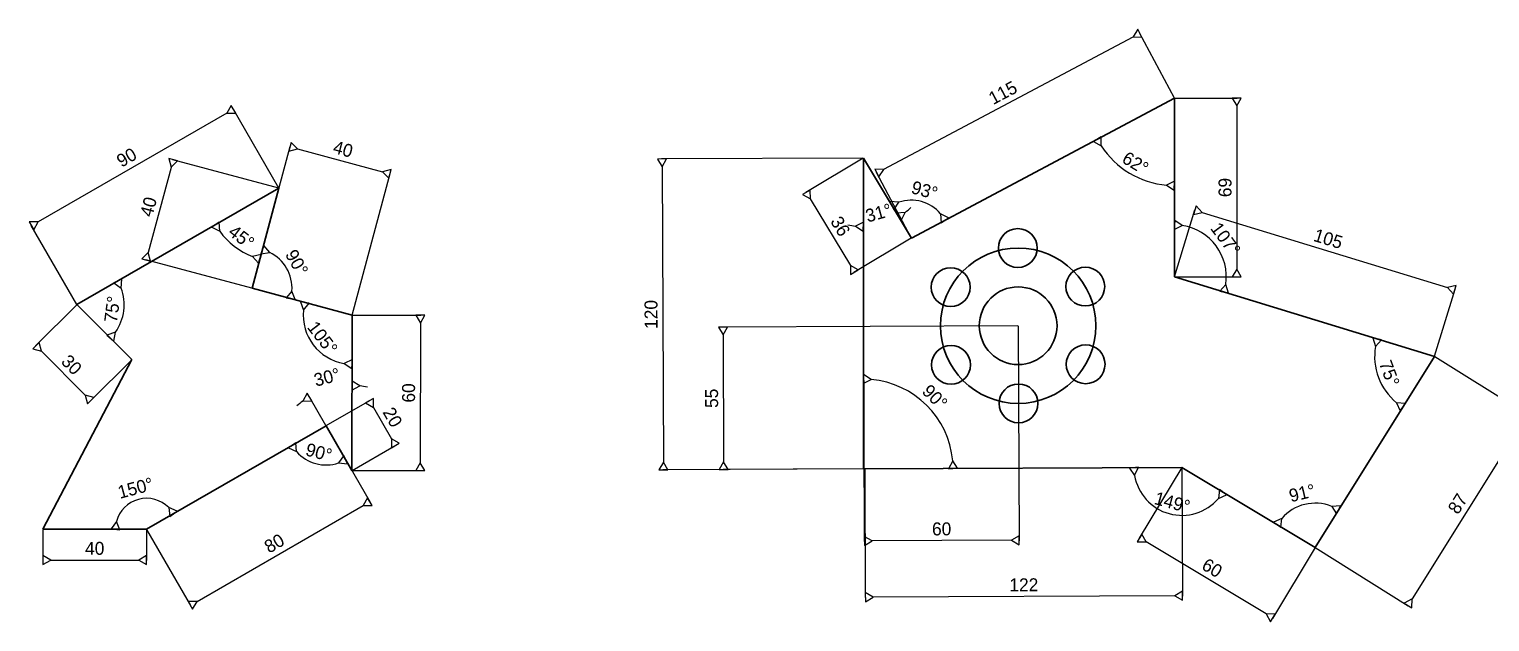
# Model space of a CAD drawing. Header units: inches. Extents: x 90 to 18020, y 90 to 97676.
# Drawn here: x 6537 to 7101, y 93371 to 93600 of the extents above; entities that cross this region are included whole.
import ezdxf

# ---------------------------------------------------------------- set-up
doc = ezdxf.new("R2010")
doc.units = ezdxf.units.IN
doc.header["$MEASUREMENT"] = 0
doc.layers.add('Line1', color=7, linetype='Continuous', lineweight=30)
doc.dimstyles.new('Style1', dxfattribs={"dimtxt": 5, "dimasz": 3, "dimexe": 0.18, "dimexo": 0.0625, "dimgap": 2, "dimtad": 1, "dimtoh": 1, "dimdec": 0, "dimzin": 0, "dimdsep": 46, "dimtxsty": 'Standard', "dimblk": 'DATUMBLANK', "dimcen": 1, "dimadec": 0, "dimazin": 0, "dimtfac": 1, "dimtdec": 0, "dimtofl": 0, "dimtmove": 0, "dimatfit": 1, "dimfxl": 1, "dimtolj": 1, "dimtzin": 0, "dimarcsym": 2})

# ---------------------------------------------------------------- blocks, each defined once
blk = doc.blocks.new('_DatumBlank')
at = {"color": 0, "linetype": 'ByBlock', "lineweight": -2}
for p, q in [((0, 0.58), (-1, 0)), ((-1, 0), (0, -0.58)), ((0, -0.58), (0, 0.58))]:
    blk.add_line(p, q, dxfattribs=at)
blk = doc.blocks.new('*D160')
at = {"color": 0, "lineweight": -2, "transparency": 16777216}
blk.add_arc((6582.52, 93407.13), 11.98, 44.3825, 165.6175, dxfattribs=at)
at = {"layer": 'Defpoints', "color": 0, "transparency": 16777216}
for p in [(6651.8, 93447.13), (6584.6, 93418.93), (6542.52, 93407.13), (6582.52, 93407.13), (6582.52, 93407.13)]:
    blk.add_point(p, dxfattribs=at)
at = {"color": 0, "lineweight": -2, "transparency": 16777216, "xscale": 3, "yscale": 3, "zscale": 3}
for p, rotation in [((6592.9, 93413.12), 307.1912357362336), ((6570.54, 93407.13), 262.8087642637649)]:
    blk.add_blockref('_DatumBlank', p, dxfattribs=dict(at, rotation=rotation))
at = {"color": 0, "transparency": 16777216, "insert": (6578.26, 93423.05), "char_height": 5, "attachment_point": 5, "rotation": 15}
blk.add_mtext('\\A1;150°', dxfattribs=at)
blk = doc.blocks.new('*D161')
at = {"color": 0, "lineweight": -2, "transparency": 16777216}
blk.add_arc((6651.8, 93447.13), 15.15, 221.362, 288.638, dxfattribs=at)
at = {"layer": 'Defpoints', "color": 0, "transparency": 16777216}
for p in [(6651.8, 93447.13), (6651.8, 93447.13), (6644.23, 93434.01), (6661.8, 93429.81), (6582.52, 93407.13)]:
    blk.add_point(p, dxfattribs=at)
at = {"color": 0, "lineweight": -2, "transparency": 16777216, "xscale": 3, "yscale": 3, "zscale": 3}
for p, rotation in [((6638.68, 93439.56), 125.6809811162471), ((6659.38, 93434.01), 24.31901888372435)]:
    blk.add_blockref('_DatumBlank', p, dxfattribs=dict(at, rotation=rotation))
at = {"color": 0, "transparency": 16777216, "insert": (6649.05, 93436.84), "char_height": 5, "attachment_point": 5, "rotation": 345}
blk.add_mtext('\\A1;90°', dxfattribs=at)
blk = doc.blocks.new('*D162')
at = {"color": 0, "lineweight": -2, "transparency": 16777216}
blk.add_line((6651.77, 93447.19), (6645.31, 93458.39), dxfattribs=at)
for start, end in [(79.4672, 84.7073), (125.2401, 130.4802)]:
    blk.add_arc((6661.8, 93429.81), 32.81, start, end, dxfattribs=at)
at = {"layer": 'Defpoints', "color": 0, "transparency": 16777216}
for p in [(6661.86, 93489.81), (6656.13, 93462.13), (6651.8, 93447.13), (6661.8, 93429.81), (6661.8, 93429.81)]:
    blk.add_point(p, dxfattribs=at)
at = {"color": 0, "lineweight": -2, "transparency": 16777216, "xscale": 3, "yscale": 3, "zscale": 3}
for p, rotation in [((6661.83, 93462.63), 177.3273201128692), ((6645.4, 93458.23), 32.62003792344983)]:
    blk.add_blockref('_DatumBlank', p, dxfattribs=dict(at, rotation=rotation))
at = {"color": 0, "transparency": 16777216, "insert": (6652.16, 93465.86), "char_height": 5, "attachment_point": 5, "rotation": 14.9737}
blk.add_mtext('\\A1;30°', dxfattribs=at)
blk = doc.blocks.new('*D163')
at = {"color": 0, "lineweight": -2, "transparency": 16777216}
blk.add_arc((6661.86, 93489.81), 18.87, 174.0678, 260.827, dxfattribs=at)
at = {"layer": 'Defpoints', "color": 0, "transparency": 16777216}
for p in [(6623.23, 93500.2), (6661.86, 93489.81), (6661.86, 93489.81), (6644.12, 93483.38), (6661.8, 93429.81)]:
    blk.add_point(p, dxfattribs=at)
at = {"color": 0, "lineweight": -2, "transparency": 16777216, "xscale": 3, "yscale": 3, "zscale": 3}
for p, rotation in [((6643.64, 93494.71), 79.5075581907522), ((6661.84, 93470.95), 355.3871578819473)]:
    blk.add_blockref('_DatumBlank', p, dxfattribs=dict(at, rotation=rotation))
at = {"color": 0, "transparency": 16777216, "insert": (6650.45, 93481.08), "char_height": 5, "attachment_point": 5, "rotation": 307.4474}
blk.add_mtext('\\A1;105°', dxfattribs=at)
blk = doc.blocks.new('*D164')
at = {"color": 0, "lineweight": -2, "transparency": 16777216}
blk.add_arc((6623.23, 93500.2), 15.44, 356.0972, 63.7975, dxfattribs=at)
at = {"layer": 'Defpoints', "color": 0, "transparency": 16777216}
for p in [(6633.62, 93538.83), (6638.15, 93504.18), (6623.23, 93500.2), (6623.23, 93500.2), (6661.86, 93489.81)]:
    blk.add_point(p, dxfattribs=at)
at = {"color": 0, "lineweight": -2, "transparency": 16777216, "xscale": 3, "yscale": 3, "zscale": 3}
for p, rotation in [((6627.24, 93515.11), 159.3724271738965), ((6638.14, 93496.19), 260.5222888987767)]:
    blk.add_blockref('_DatumBlank', p, dxfattribs=dict(at, rotation=rotation))
at = {"color": 0, "transparency": 16777216, "insert": (6640.51, 93510.15), "char_height": 5, "attachment_point": 5, "rotation": 299.9474}
blk.add_mtext('\\A1;90°', dxfattribs=at)
blk = doc.blocks.new('*D165')
at = {"color": 0, "lineweight": -2, "transparency": 16777216}
blk.add_arc((6633.62, 93538.83), 28.26, 216.0318, 248.863, dxfattribs=at)
at = {"layer": 'Defpoints', "color": 0, "transparency": 16777216}
for p in [(6633.62, 93538.83), (6633.62, 93538.83), (6613.62, 93518.86), (6623.23, 93500.2), (6555.64, 93493.9)]:
    blk.add_point(p, dxfattribs=at)
at = {"color": 0, "lineweight": -2, "transparency": 16777216, "xscale": 3, "yscale": 3, "zscale": 3}
for p, rotation in [((6609.13, 93524.72), 122.9895591944999), ((6626.28, 93511.53), 341.9051568782014)]:
    blk.add_blockref('_DatumBlank', p, dxfattribs=dict(at, rotation=rotation))
at = {"color": 0, "transparency": 16777216, "insert": (6619.14, 93519.99), "char_height": 5, "attachment_point": 5, "rotation": 322.4474}
blk.add_mtext('\\A1;45°', dxfattribs=at)
blk = doc.blocks.new('*D166')
at = {"color": 0, "lineweight": -2, "transparency": 16777216}
blk.add_arc((6555.64, 93493.9), 18.27, 324.3669, 20.5278, dxfattribs=at)
at = {"layer": 'Defpoints', "color": 0, "transparency": 16777216}
for p in [(6633.62, 93538.83), (6555.64, 93493.9), (6555.64, 93493.9), (6572.8, 93487.64), (6576.83, 93472.67)]:
    blk.add_point(p, dxfattribs=at)
at = {"color": 0, "lineweight": -2, "transparency": 16777216, "xscale": 3, "yscale": 3, "zscale": 3}
for p, rotation in [((6571.47, 93503.02), 115.237601114374), ((6568.54, 93480.97), 229.6571149583511)]:
    blk.add_blockref('_DatumBlank', p, dxfattribs=dict(at, rotation=rotation))
at = {"color": 0, "transparency": 16777216, "insert": (6569.29, 93492.09), "char_height": 5, "attachment_point": 5, "rotation": 82.4474}
blk.add_mtext('\\A1;75°', dxfattribs=at)
blk = doc.blocks.new('*D167')
at = {"color": 0, "lineweight": -2, "transparency": 16777216}
for p, q in [((6542.52, 93407.07), (6542.52, 93395.07)), ((6582.52, 93407.07), (6582.52, 93395.07)), ((6545.52, 93395.25), (6579.52, 93395.25))]:
    blk.add_line(p, q, dxfattribs=at)
at = {"layer": 'Defpoints', "color": 0, "transparency": 16777216}
for p in [(6542.52, 93407.13), (6582.52, 93407.13), (6582.52, 93395.25)]:
    blk.add_point(p, dxfattribs=at)
at = {"color": 0, "lineweight": -2, "transparency": 16777216, "xscale": 3, "yscale": 3, "zscale": 3, "rotation": 180}
blk.add_blockref('_DatumBlank', (6542.52, 93395.25), dxfattribs=at)
at = {"color": 0, "lineweight": -2, "transparency": 16777216, "xscale": 3, "yscale": 3, "zscale": 3}
blk.add_blockref('_DatumBlank', (6582.52, 93395.25), dxfattribs=at)
at = {"color": 0, "transparency": 16777216, "insert": (6562.52, 93399.75), "char_height": 5, "attachment_point": 5}
blk.add_mtext('\\A1;40', dxfattribs=at)
blk = doc.blocks.new('*D168')
at = {"color": 0, "lineweight": -2, "transparency": 16777216}
for p, q in [((6651.84, 93447.08), (6668.82, 93417.66)), ((6602.05, 93379.31), (6666.13, 93416.31)), ((6582.55, 93407.08), (6599.54, 93377.66))]:
    blk.add_line(p, q, dxfattribs=at)
at = {"layer": 'Defpoints', "color": 0, "transparency": 16777216}
for p in [(6651.8, 93447.13), (6668.73, 93417.81), (6582.52, 93407.13)]:
    blk.add_point(p, dxfattribs=at)
at = {"color": 0, "lineweight": -2, "transparency": 16777216, "xscale": 3, "yscale": 3, "zscale": 3}
for p, rotation in [((6668.73, 93417.81), 29.99999999999989), ((6599.45, 93377.81), 209.9999999999999)]:
    blk.add_blockref('_DatumBlank', p, dxfattribs=dict(at, rotation=rotation))
at = {"color": 0, "transparency": 16777216, "insert": (6631.84, 93401.71), "char_height": 5, "attachment_point": 5, "rotation": 30}
blk.add_mtext('\\A1;80', dxfattribs=at)
blk = doc.blocks.new('*D169')
at = {"color": 0, "lineweight": -2, "transparency": 16777216}
for p, q in [((6651.86, 93447.16), (6668.74, 93456.91)), ((6670.08, 93454.22), (6677.08, 93442.1)), ((6661.86, 93429.84), (6678.74, 93439.59))]:
    blk.add_line(p, q, dxfattribs=at)
at = {"layer": 'Defpoints', "color": 0, "transparency": 16777216}
for p in [(6651.8, 93447.13), (6678.58, 93439.5), (6661.8, 93429.81)]:
    blk.add_point(p, dxfattribs=at)
at = {"color": 0, "lineweight": -2, "transparency": 16777216, "xscale": 3, "yscale": 3, "zscale": 3}
for p, rotation in [((6668.58, 93456.82), 120.000000000019), ((6678.58, 93439.5), 300.000000000019)]:
    blk.add_blockref('_DatumBlank', p, dxfattribs=dict(at, rotation=rotation))
at = {"color": 0, "transparency": 16777216, "insert": (6677.48, 93450.41), "char_height": 5, "attachment_point": 5, "rotation": 300}
blk.add_mtext('\\A1;20', dxfattribs=at)
blk = doc.blocks.new('*D170')
at = {"color": 0, "lineweight": -2, "transparency": 16777216}
for p, q in [((6661.92, 93489.81), (6688.4, 93489.79)), ((6688.22, 93486.79), (6688.17, 93432.79)), ((6661.87, 93429.81), (6688.35, 93429.79))]:
    blk.add_line(p, q, dxfattribs=at)
at = {"layer": 'Defpoints', "color": 0, "transparency": 16777216}
for p in [(6661.86, 93489.81), (6661.8, 93429.81), (6688.17, 93429.79)]:
    blk.add_point(p, dxfattribs=at)
at = {"color": 0, "lineweight": -2, "transparency": 16777216, "xscale": 3, "yscale": 3, "zscale": 3}
for p, rotation in [((6688.22, 93489.79), 89.9473580363514), ((6688.17, 93429.79), 269.9473580363514)]:
    blk.add_blockref('_DatumBlank', p, dxfattribs=dict(at, rotation=rotation))
at = {"color": 0, "transparency": 16777216, "insert": (6683.7, 93459.79), "char_height": 5, "attachment_point": 5, "rotation": 89.9474}
blk.add_mtext('\\A1;60', dxfattribs=at)
blk = doc.blocks.new('*D171')
at = {"color": 0, "lineweight": -2, "transparency": 16777216}
for p, q in [((6623.25, 93500.26), (6637.95, 93554.93)), ((6640.8, 93553.98), (6673.63, 93545.15)), ((6661.88, 93489.87), (6676.58, 93544.54))]:
    blk.add_line(p, q, dxfattribs=at)
at = {"layer": 'Defpoints', "color": 0, "transparency": 16777216}
for p in [(6676.53, 93544.37), (6623.23, 93500.2), (6661.86, 93489.81)]:
    blk.add_point(p, dxfattribs=at)
at = {"color": 0, "lineweight": -2, "transparency": 16777216, "xscale": 3, "yscale": 3, "zscale": 3}
for p, rotation in [((6637.9, 93554.76), 164.9473580363523), ((6676.53, 93544.37), 344.9473580363523)]:
    blk.add_blockref('_DatumBlank', p, dxfattribs=dict(at, rotation=rotation))
at = {"color": 0, "transparency": 16777216, "insert": (6658.39, 93553.91), "char_height": 5, "attachment_point": 5, "rotation": 344.9474}
blk.add_mtext('\\A1;40', dxfattribs=at)
blk = doc.blocks.new('*D172')
at = {"color": 0, "lineweight": -2, "transparency": 16777216}
for p, q in [((6633.56, 93538.84), (6592.64, 93549.85)), ((6592.04, 93546.9), (6583.21, 93514.07)), ((6623.17, 93500.22), (6582.25, 93511.22))]:
    blk.add_line(p, q, dxfattribs=at)
at = {"layer": 'Defpoints', "color": 0, "transparency": 16777216}
for p in [(6633.62, 93538.83), (6582.43, 93511.17), (6623.23, 93500.2)]:
    blk.add_point(p, dxfattribs=at)
at = {"color": 0, "lineweight": -2, "transparency": 16777216, "xscale": 3, "yscale": 3, "zscale": 3}
for p, rotation in [((6592.82, 93549.8), 74.94735803633245), ((6582.43, 93511.17), 254.9473580363324)]:
    blk.add_blockref('_DatumBlank', p, dxfattribs=dict(at, rotation=rotation))
at = {"color": 0, "transparency": 16777216, "insert": (6583.28, 93531.66), "char_height": 5, "attachment_point": 5, "rotation": 74.9474}
blk.add_mtext('\\A1;40', dxfattribs=at)
blk = doc.blocks.new('*D173')
at = {"color": 0, "lineweight": -2, "transparency": 16777216}
for p, q in [((6613.48, 93567.77), (6540.7, 93525.84)), ((6633.59, 93538.88), (6615.99, 93569.43)), ((6555.6, 93493.95), (6538.01, 93524.5))]:
    blk.add_line(p, q, dxfattribs=at)
at = {"layer": 'Defpoints', "color": 0, "transparency": 16777216}
for p in [(6633.62, 93538.83), (6538.1, 93524.34), (6555.64, 93493.9)]:
    blk.add_point(p, dxfattribs=at)
at = {"color": 0, "lineweight": -2, "transparency": 16777216, "xscale": 3, "yscale": 3, "zscale": 3}
for p, rotation in [((6616.08, 93569.27), 29.94735803636394), ((6538.1, 93524.34), 209.9473580363639)]:
    blk.add_blockref('_DatumBlank', p, dxfattribs=dict(at, rotation=rotation))
at = {"color": 0, "transparency": 16777216, "insert": (6574.84, 93550.71), "char_height": 5, "attachment_point": 5, "rotation": 29.9474}
blk.add_mtext('\\A1;90', dxfattribs=at)
blk = doc.blocks.new('*D174')
at = {"color": 0, "lineweight": -2, "transparency": 16777216}
for p, q in [((6555.59, 93493.86), (6539.68, 93477.97)), ((6541.92, 93475.97), (6558.88, 93458.99)), ((6576.79, 93472.62), (6560.87, 93456.74))]:
    blk.add_line(p, q, dxfattribs=at)
at = {"layer": 'Defpoints', "color": 0, "transparency": 16777216}
for p in [(6555.64, 93493.9), (6576.83, 93472.67), (6561, 93456.86)]:
    blk.add_point(p, dxfattribs=at)
at = {"color": 0, "lineweight": -2, "transparency": 16777216, "xscale": 3, "yscale": 3, "zscale": 3}
for p, rotation in [((6539.8, 93478.1), 134.9473580363862), ((6561, 93456.86), 314.9473580363862)]:
    blk.add_blockref('_DatumBlank', p, dxfattribs=dict(at, rotation=rotation))
at = {"color": 0, "transparency": 16777216, "insert": (6553.59, 93470.66), "char_height": 5, "attachment_point": 5, "rotation": 314.9474}
blk.add_mtext('\\A1;30', dxfattribs=at)
blk = doc.blocks.new('*D176')
at = {"color": 0, "lineweight": -2, "transparency": 16777216}
blk.add_arc((6859.2, 93430.47), 34.64, 5.2224, 85.0359, dxfattribs=at)
at = {"layer": 'Defpoints', "color": 0, "transparency": 16777216}
for p in [(6859.2, 93550.47), (6889.15, 93447.88), (6859.2, 93430.47), (6859.2, 93430.47), (6982.16, 93431.03)]:
    blk.add_point(p, dxfattribs=at)
at = {"color": 0, "lineweight": -2, "transparency": 16777216, "xscale": 3, "yscale": 3, "zscale": 3}
for p, rotation in [((6859.2, 93465.11), 177.517946249105), ((6893.84, 93430.63), 272.7403308315028)]:
    blk.add_blockref('_DatumBlank', p, dxfattribs=dict(at, rotation=rotation))
at = {"color": 0, "transparency": 16777216, "insert": (6886.82, 93458.21), "char_height": 5, "attachment_point": 5, "rotation": 315.1291}
blk.add_mtext('\\A1;90°', dxfattribs=at)
blk = doc.blocks.new('*D177')
at = {"color": 0, "lineweight": -2, "transparency": 16777216}
for p, q in [((6918.89, 93485.74), (6804.87, 93485.23)), ((6805.06, 93482.23), (6805.28, 93433.23)), ((6859.14, 93430.47), (6805.11, 93430.23))]:
    blk.add_line(p, q, dxfattribs=at)
at = {"layer": 'Defpoints', "color": 0, "transparency": 16777216}
for p in [(6918.96, 93485.74), (6805.29, 93430.23), (6859.2, 93430.47)]:
    blk.add_point(p, dxfattribs=at)
at = {"color": 0, "lineweight": -2, "transparency": 16777216, "xscale": 3, "yscale": 3, "zscale": 3}
for p, rotation in [((6805.05, 93485.23), 90.25827708058274), ((6805.29, 93430.23), 270.2582770805827)]:
    blk.add_blockref('_DatumBlank', p, dxfattribs=dict(at, rotation=rotation))
at = {"color": 0, "transparency": 16777216, "insert": (6800.67, 93457.71), "char_height": 5, "attachment_point": 5, "rotation": 90.2583}
blk.add_mtext('\\A1;55', dxfattribs=at)
blk = doc.blocks.new('*D178')
at = {"color": 0, "lineweight": -2, "transparency": 16777216}
for p, q in [((6859.2, 93485.41), (6859.58, 93402.45)), ((6918.96, 93485.68), (6919.33, 93402.72)), ((6916.33, 93402.88), (6862.58, 93402.64))]:
    blk.add_line(p, q, dxfattribs=at)
at = {"layer": 'Defpoints', "color": 0, "transparency": 16777216}
for p in [(6859.2, 93485.47), (6918.96, 93485.74), (6859.58, 93402.63)]:
    blk.add_point(p, dxfattribs=at)
at = {"color": 0, "lineweight": -2, "transparency": 16777216, "xscale": 3, "yscale": 3, "zscale": 3}
for p, rotation in [((6859.58, 93402.63), 180.2582770805828), ((6919.33, 93402.9), 0.2582770805827526)]:
    blk.add_blockref('_DatumBlank', p, dxfattribs=dict(at, rotation=rotation))
at = {"color": 0, "transparency": 16777216, "insert": (6889.43, 93407.26), "char_height": 5, "attachment_point": 5, "rotation": 0.2583}
blk.add_mtext('\\A1;60', dxfattribs=at)
blk = doc.blocks.new('*D179')
at = {"color": 0, "lineweight": -2, "transparency": 16777216}
for p, q in [((6859.14, 93550.47), (6781.33, 93550.12)), ((6781.52, 93547.12), (6782.04, 93433.12)), ((6859.68, 93430.47), (6781.87, 93430.12))]:
    blk.add_line(p, q, dxfattribs=at)
at = {"layer": 'Defpoints', "color": 0, "transparency": 16777216}
for p in [(6859.2, 93550.47), (6782.05, 93430.12), (6859.75, 93430.48)]:
    blk.add_point(p, dxfattribs=at)
at = {"color": 0, "lineweight": -2, "transparency": 16777216, "xscale": 3, "yscale": 3, "zscale": 3}
for p, rotation in [((6781.51, 93550.12), 90.25827708058274), ((6782.05, 93430.12), 270.2582770805827)]:
    blk.add_blockref('_DatumBlank', p, dxfattribs=dict(at, rotation=rotation))
at = {"color": 0, "transparency": 16777216, "insert": (6777.28, 93490.1), "char_height": 5, "attachment_point": 5, "rotation": 90.2583}
blk.add_mtext('\\A1;120', dxfattribs=at)
blk = doc.blocks.new('*D180')
at = {"color": 0, "lineweight": -2, "transparency": 16777216}
for p, q in [((6859.15, 93550.44), (6837.04, 93537.16)), ((6838.74, 93534.68), (6854.19, 93508.96)), ((6877.69, 93519.58), (6855.58, 93506.3))]:
    blk.add_line(p, q, dxfattribs=at)
at = {"layer": 'Defpoints', "color": 0, "transparency": 16777216}
for p in [(6859.2, 93550.47), (6877.75, 93519.61), (6855.74, 93506.39)]:
    blk.add_point(p, dxfattribs=at)
at = {"color": 0, "lineweight": -2, "transparency": 16777216, "xscale": 3, "yscale": 3, "zscale": 3}
for p, rotation in [((6837.2, 93537.25), 120.999999999996), ((6855.74, 93506.39), 300.999999999996)]:
    blk.add_blockref('_DatumBlank', p, dxfattribs=dict(at, rotation=rotation))
at = {"color": 0, "transparency": 16777216, "insert": (6850.32, 93524.14), "char_height": 5, "attachment_point": 5, "rotation": 301}
blk.add_mtext('\\A1;36', dxfattribs=at)
blk = doc.blocks.new('*D181')
at = {"color": 0, "lineweight": -2, "transparency": 16777216}
for p, q in [((6979.26, 93573.66), (6965.85, 93598.87)), ((6867.05, 93546.13), (6963.29, 93597.3)), ((6877.72, 93519.67), (6864.31, 93544.88))]:
    blk.add_line(p, q, dxfattribs=at)
at = {"layer": 'Defpoints', "color": 0, "transparency": 16777216}
for p in [(6965.94, 93598.71), (6979.28, 93573.6), (6877.75, 93519.61)]:
    blk.add_point(p, dxfattribs=at)
at = {"color": 0, "lineweight": -2, "transparency": 16777216, "xscale": 3, "yscale": 3, "zscale": 3}
for p, rotation in [((6965.94, 93598.71), 27.99999999999632), ((6864.4, 93544.72), 207.9999999999964)]:
    blk.add_blockref('_DatumBlank', p, dxfattribs=dict(at, rotation=rotation))
at = {"color": 0, "transparency": 16777216, "insert": (6913.05, 93575.69), "char_height": 5, "attachment_point": 5, "rotation": 28}
blk.add_mtext('\\A1;115', dxfattribs=at)
blk = doc.blocks.new('*D182')
at = {"color": 0, "lineweight": -2, "transparency": 16777216}
for p, q in [((6979.35, 93573.6), (7003.52, 93573.6)), ((7003.34, 93570.6), (7003.34, 93507.6)), ((6979.35, 93504.6), (7003.52, 93504.6))]:
    blk.add_line(p, q, dxfattribs=at)
at = {"layer": 'Defpoints', "color": 0, "transparency": 16777216}
for p in [(6979.28, 93573.6), (6979.28, 93504.6), (7003.34, 93504.6)]:
    blk.add_point(p, dxfattribs=at)
at = {"color": 0, "lineweight": -2, "transparency": 16777216, "xscale": 3, "yscale": 3, "zscale": 3}
for p, rotation in [((7003.34, 93573.6), 90.00000000001701), ((7003.34, 93504.6), 270.000000000017)]:
    blk.add_blockref('_DatumBlank', p, dxfattribs=dict(at, rotation=rotation))
at = {"color": 0, "transparency": 16777216, "insert": (6998.84, 93539.1), "char_height": 5, "attachment_point": 5, "rotation": 90}
blk.add_mtext('\\A1;69', dxfattribs=at)
blk = doc.blocks.new('*D183')
at = {"color": 0, "lineweight": -2, "transparency": 16777216}
for p, q in [((6979.3, 93504.66), (6987.2, 93530.51)), ((6990.02, 93529.46), (7084.69, 93500.51)), ((7079.71, 93473.96), (7087.62, 93499.81))]:
    blk.add_line(p, q, dxfattribs=at)
at = {"layer": 'Defpoints', "color": 0, "transparency": 16777216}
for p in [(6979.28, 93504.6), (7087.56, 93499.63), (7079.7, 93473.9)]:
    blk.add_point(p, dxfattribs=at)
at = {"color": 0, "lineweight": -2, "transparency": 16777216, "xscale": 3, "yscale": 3, "zscale": 3}
for p, rotation in [((6987.15, 93530.33), 163.0000000000053), ((7087.56, 93499.63), 343.0000000000053)]:
    blk.add_blockref('_DatumBlank', p, dxfattribs=dict(at, rotation=rotation))
at = {"color": 0, "transparency": 16777216, "insert": (7038.67, 93519.29), "char_height": 5, "attachment_point": 5, "rotation": 343}
blk.add_mtext('\\A1;105', dxfattribs=at)
blk = doc.blocks.new('*D184')
at = {"color": 0, "lineweight": -2, "transparency": 16777216}
for p, q in [((7079.75, 93473.87), (7115.66, 93451.43)), ((7113.92, 93448.98), (7070.99, 93380.29)), ((7033.65, 93400.09), (7069.56, 93377.65))]:
    blk.add_line(p, q, dxfattribs=at)
at = {"layer": 'Defpoints', "color": 0, "transparency": 16777216}
for p in [(7079.7, 93473.9), (7033.59, 93400.12), (7069.4, 93377.75)]:
    blk.add_point(p, dxfattribs=at)
at = {"color": 0, "lineweight": -2, "transparency": 16777216, "xscale": 3, "yscale": 3, "zscale": 3}
for p, rotation in [((7115.51, 93451.53), 57.99999999999899), ((7069.4, 93377.75), 237.999999999999)]:
    blk.add_blockref('_DatumBlank', p, dxfattribs=dict(at, rotation=rotation))
at = {"color": 0, "transparency": 16777216, "insert": (7088.64, 93417.02), "char_height": 5, "attachment_point": 5, "rotation": 58}
blk.add_mtext('\\A1;87', dxfattribs=at)
blk = doc.blocks.new('*D185')
at = {"color": 0, "lineweight": -2, "transparency": 16777216}
for p, q in [((6982.13, 93430.97), (6965.72, 93403.65)), ((7014.67, 93374.45), (6968.38, 93402.26)), ((7033.56, 93400.07), (7017.15, 93372.75))]:
    blk.add_line(p, q, dxfattribs=at)
at = {"layer": 'Defpoints', "color": 0, "transparency": 16777216}
for p in [(6982.16, 93431.03), (6965.81, 93403.81), (7033.59, 93400.12)]:
    blk.add_point(p, dxfattribs=at)
at = {"color": 0, "lineweight": -2, "transparency": 16777216, "xscale": 3, "yscale": 3, "zscale": 3}
for p, rotation in [((6965.81, 93403.81), 149.0000000000433), ((7017.24, 93372.91), 329.0000000000433)]:
    blk.add_blockref('_DatumBlank', p, dxfattribs=dict(at, rotation=rotation))
at = {"color": 0, "transparency": 16777216, "insert": (6993.84, 93392.21), "char_height": 5, "attachment_point": 5, "rotation": 329}
blk.add_mtext('\\A1;60', dxfattribs=at)
blk = doc.blocks.new('*D186')
at = {"color": 0, "lineweight": -2, "transparency": 16777216}
for p, q in [((6859.75, 93430.41), (6859.97, 93380.75)), ((6982.16, 93430.96), (6982.39, 93381.3)), ((6979.39, 93381.47), (6862.97, 93380.95))]:
    blk.add_line(p, q, dxfattribs=at)
at = {"layer": 'Defpoints', "color": 0, "transparency": 16777216}
for p in [(6859.75, 93430.48), (6982.16, 93431.03), (6859.97, 93380.93)]:
    blk.add_point(p, dxfattribs=at)
at = {"color": 0, "lineweight": -2, "transparency": 16777216, "xscale": 3, "yscale": 3, "zscale": 3}
for p, rotation in [((6859.97, 93380.93), 180.2582770805623), ((6982.39, 93381.48), 0.2582770805622953)]:
    blk.add_blockref('_DatumBlank', p, dxfattribs=dict(at, rotation=rotation))
at = {"color": 0, "transparency": 16777216, "insert": (6921.16, 93385.71), "char_height": 5, "attachment_point": 5, "rotation": 0.2583}
blk.add_mtext('\\A1;122', dxfattribs=at)
blk = doc.blocks.new('*D187')
at = {"color": 0, "lineweight": -2, "transparency": 16777216}
blk.add_arc((6877.75, 93519.61), 14.6, 39.795, 109.205, dxfattribs=at)
at = {"layer": 'Defpoints', "color": 0, "transparency": 16777216}
for p in [(6979.28, 93573.6), (6859.2, 93550.47), (6885.26, 93532.13), (6877.75, 93519.61), (6877.75, 93519.61)]:
    blk.add_point(p, dxfattribs=at)
at = {"color": 0, "lineweight": -2, "transparency": 16777216, "xscale": 3, "yscale": 3, "zscale": 3}
for p, rotation in [((6870.23, 93532.13), 205.1025151174408), ((6890.64, 93526.47), 303.8974848825542)]:
    blk.add_blockref('_DatumBlank', p, dxfattribs=dict(at, rotation=rotation))
at = {"color": 0, "transparency": 16777216, "insert": (6882.85, 93538.02), "char_height": 5, "attachment_point": 5, "rotation": 344.5}
blk.add_mtext('\\A1;93°', dxfattribs=at)
blk = doc.blocks.new('*D188')
at = {"color": 0, "lineweight": -2, "transparency": 16777216}
for start, end in [(307.4971, 313.9941), (257.0059, 263.5029)]:
    blk.add_arc((6859.2, 93550.47), 26.47, start, end, dxfattribs=at)
at = {"layer": 'Defpoints', "color": 0, "transparency": 16777216}
for p in [(6859.2, 93550.47), (6859.2, 93550.47), (6863.95, 93524.43), (6877.75, 93519.61), (6859.2, 93430.47)]:
    blk.add_point(p, dxfattribs=at)
at = {"color": 0, "lineweight": -2, "transparency": 16777216, "xscale": 3, "yscale": 3, "zscale": 3}
for p, rotation in [((6872.84, 93527.78), 214.248534774427), ((6859.2, 93524), 356.7514652255647)]:
    blk.add_blockref('_DatumBlank', p, dxfattribs=dict(at, rotation=rotation))
at = {"color": 0, "transparency": 16777216, "insert": (6865.08, 93529.3), "char_height": 5, "attachment_point": 5, "rotation": 15.5}
blk.add_mtext('\\A1;31°', dxfattribs=at)
blk = doc.blocks.new('*D189')
at = {"color": 0, "lineweight": -2, "transparency": 16777216}
blk.add_arc((6979.28, 93573.6), 33.73, 213.098, 264.902, dxfattribs=at)
at = {"layer": 'Defpoints', "color": 0, "transparency": 16777216}
for p in [(6979.28, 93573.6), (6979.28, 93573.6), (6957.01, 93548.28), (6877.75, 93519.61), (6979.28, 93504.6)]:
    blk.add_point(p, dxfattribs=at)
at = {"color": 0, "lineweight": -2, "transparency": 16777216, "xscale": 3, "yscale": 3, "zscale": 3}
for p, rotation in [((6949.5, 93557.77), 120.5489762168726), ((6979.28, 93539.88), 357.4510237831408)]:
    blk.add_blockref('_DatumBlank', p, dxfattribs=dict(at, rotation=rotation))
at = {"color": 0, "transparency": 16777216, "insert": (6964.23, 93548.55), "char_height": 5, "attachment_point": 5, "rotation": 329}
blk.add_mtext('\\A1;62°', dxfattribs=at)
blk = doc.blocks.new('*D190')
at = {"color": 0, "lineweight": -2, "transparency": 16777216}
blk.add_arc((6979.28, 93504.6), 20.05, 351.5791, 81.4209, dxfattribs=at)
at = {"layer": 'Defpoints', "color": 0, "transparency": 16777216}
for p in [(6979.28, 93573.6), (6998.28, 93511.02), (6979.28, 93504.6), (6979.28, 93504.6), (7079.7, 93473.9)]:
    blk.add_point(p, dxfattribs=at)
at = {"color": 0, "lineweight": -2, "transparency": 16777216, "xscale": 3, "yscale": 3, "zscale": 3}
for p, rotation in [((6979.28, 93524.66), 175.7104436794752), ((6998.46, 93498.74), 257.2895563205479)]:
    blk.add_blockref('_DatumBlank', p, dxfattribs=dict(at, rotation=rotation))
at = {"color": 0, "transparency": 16777216, "insert": (6999.02, 93519.21), "char_height": 5, "attachment_point": 5, "rotation": 306.5}
blk.add_mtext('\\A1;107°', dxfattribs=at)
blk = doc.blocks.new('*D191')
at = {"color": 0, "lineweight": -2, "transparency": 16777216}
blk.add_arc((7079.7, 93473.9), 23.14, 170.4339, 230.5661, dxfattribs=at)
at = {"layer": 'Defpoints', "color": 0, "transparency": 16777216}
for p in [(6979.28, 93504.6), (7056.78, 93470.68), (7079.7, 93473.9), (7079.7, 93473.9), (7033.59, 93400.12)]:
    blk.add_point(p, dxfattribs=at)
at = {"color": 0, "lineweight": -2, "transparency": 16777216, "xscale": 3, "yscale": 3, "zscale": 3}
for p, rotation in [((7057.57, 93480.67), 76.71695506940297), ((7067.44, 93454.28), 324.2830449306063)]:
    blk.add_blockref('_DatumBlank', p, dxfattribs=dict(at, rotation=rotation))
at = {"color": 0, "transparency": 16777216, "insert": (7062.24, 93467.38), "char_height": 5, "attachment_point": 5, "rotation": 290.5}
blk.add_mtext('\\A1;75°', dxfattribs=at)
blk = doc.blocks.new('*D192')
at = {"color": 0, "lineweight": -2, "transparency": 16777216}
blk.add_arc((7033.59, 93400.12), 17.1, 68.0661, 138.9339, dxfattribs=at)
at = {"layer": 'Defpoints', "color": 0, "transparency": 16777216}
for p in [(7079.7, 93473.9), (6982.16, 93431.03), (7034.09, 93417.22), (7033.59, 93400.12), (7033.59, 93400.12)]:
    blk.add_point(p, dxfattribs=at)
at = {"color": 0, "lineweight": -2, "transparency": 16777216, "xscale": 3, "yscale": 3, "zscale": 3}
for p, rotation in [((7018.94, 93408.93), 233.9669419569214), ((7042.65, 93414.62), 333.0330580430881)]:
    blk.add_blockref('_DatumBlank', p, dxfattribs=dict(at, rotation=rotation))
at = {"color": 0, "transparency": 16777216, "insert": (7028.55, 93421.13), "char_height": 5, "attachment_point": 5, "rotation": 13.5}
blk.add_mtext('\\A1;91°', dxfattribs=at)
blk = doc.blocks.new('*D193')
at = {"color": 0, "lineweight": -2, "transparency": 16777216}
blk.add_arc((6982.16, 93431.03), 18.51, 189.5543, 319.704, dxfattribs=at)
at = {"layer": 'Defpoints', "color": 0, "transparency": 16777216}
for p in [(6859.2, 93430.47), (6982.16, 93431.03), (6982.16, 93431.03), (6970.23, 93416.88), (7033.59, 93400.12)]:
    blk.add_point(p, dxfattribs=at)
at = {"color": 0, "lineweight": -2, "transparency": 16777216, "xscale": 3, "yscale": 3, "zscale": 3}
for p, rotation in [((6963.65, 93430.94), 94.90627376213627), ((6998.03, 93421.49), 54.35200331847793)]:
    blk.add_blockref('_DatumBlank', p, dxfattribs=dict(at, rotation=rotation))
at = {"color": 0, "transparency": 16777216, "insert": (6978.45, 93417.52), "char_height": 5, "attachment_point": 5, "rotation": 344.6291}
blk.add_mtext('\\A1;149°', dxfattribs=at)

msp = doc.modelspace()

# ---------------------------------------------------------------- linework, layer by layer
at = {"layer": 'Line1'}
for p, q in [((6877.75, 93519.61), (6979.28, 93573.6)), ((6979.28, 93573.6), (6979.28, 93504.6)), ((6859.2, 93430.47), (6859.2, 93550.47)), ((6859.2, 93550.47), (6877.75, 93519.61)), ((6633.62, 93538.83), (6555.64, 93493.9)), ((6623.23, 93500.2), (6633.62, 93538.83)), ((6979.28, 93504.6), (7079.7, 93473.9)), ((6661.86, 93489.81), (6623.23, 93500.2)), ((6555.64, 93493.9), (6576.83, 93472.67)), ((6661.8, 93429.81), (6661.86, 93489.81)), ((6576.83, 93472.67), (6542.52, 93407.13)), ((7079.7, 93473.9), (7033.59, 93400.12)), ((6582.52, 93407.13), (6651.8, 93447.13)), ((6651.8, 93447.13), (6661.8, 93429.81)), ((6982.16, 93431.03), (6859.2, 93430.47)), ((7033.59, 93400.12), (6982.16, 93431.03)), ((6542.52, 93407.13), (6582.52, 93407.13))]:
    msp.add_line(p, q, dxfattribs=at)
for centre, radius in [((6918.82, 93515.74), 7.5), ((6918.96, 93485.74), 30), ((6892.91, 93500.63), 7.5), ((6944.87, 93500.86), 7.5), ((6918.96, 93485.74), 15), ((6893.04, 93470.63), 7.5), ((6945, 93470.86), 7.5), ((6919.09, 93455.74), 7.5)]:
    msp.add_circle(centre, radius, dxfattribs=at)

# ---------------------------------------------------------------- dimensions: what is measured, and where the dimension line sits
for p1, p2, distance, picture, middle in [((6877.75, 93519.61), (6979.28, 93573.6), 28.43, '*D181', (6913.05, 93575.69)), ((6633.62, 93538.83), (6555.64, 93493.9), -35.13, '*D173', (6574.84, 93550.71)), ((6979.28, 93573.6), (6979.28, 93504.6), 24.05, '*D182', (6998.84, 93539.1)), ((6623.23, 93500.2), (6661.86, 93489.81), 56.49, '*D171', (6658.39, 93553.91)), ((6633.62, 93538.83), (6623.23, 93500.2), -42.25, '*D172', (6583.28, 93531.66)), ((6859.2, 93550.47), (6877.75, 93519.61), -25.68, '*D180', (6850.32, 93524.14)), ((6979.28, 93504.6), (7079.7, 93473.9), 26.91, '*D183', (7038.67, 93519.29)), ((6555.64, 93493.9), (6576.83, 93472.67), -22.37, '*D174', (6553.59, 93470.66)), ((6661.86, 93489.81), (6661.8, 93429.81), 26.36, '*D170', (6683.7, 93459.79)), ((7079.7, 93473.9), (7033.59, 93400.12), 42.23, '*D184', (7088.64, 93417.02)), ((6651.8, 93447.13), (6661.8, 93429.81), 19.37, '*D169', (6677.48, 93450.41)), ((6582.52, 93407.13), (6651.8, 93447.13), -33.85, '*D168', (6631.84, 93401.71)), ((6982.16, 93431.03), (6859.75, 93430.48), 49.54, '*D186', (6921.16, 93385.71)), ((7033.59, 93400.12), (6982.16, 93431.03), 31.75, '*D185', (6993.84, 93392.21))]:
    dim = msp.add_aligned_dim(p1=p1, p2=p2, distance=distance, dimstyle='Style1')
    dim.commit()
    dim.dimension.update_dxf_attribs({"geometry": picture, "text_midpoint": middle})
for base, line1, line2, picture, middle in [((6885.26, 93532.13), ((6859.2, 93550.47), (6877.75, 93519.61)), ((6877.75, 93519.61), (6979.28, 93573.6)), '*D187', (6882.85, 93538.02)), ((6957.01, 93548.28), ((6979.28, 93573.6), (6979.28, 93504.6)), ((6877.75, 93519.61), (6979.28, 93573.6)), '*D189', (6964.23, 93548.55)), ((6998.28, 93511.02), ((6979.28, 93504.6), (7079.7, 93473.9)), ((6979.28, 93573.6), (6979.28, 93504.6)), '*D190', (6999.02, 93519.21)), ((6863.95, 93524.43), ((6859.2, 93550.47), (6877.75, 93519.61)), ((6859.2, 93430.47), (6859.2, 93550.47)), '*D188', (6865.08, 93529.3)), ((6889.15, 93447.88), ((6982.16, 93431.03), (6859.2, 93430.47)), ((6859.2, 93430.47), (6859.2, 93550.47)), '*D176', (6886.82, 93458.21)), ((6613.62, 93518.86), ((6633.62, 93538.83), (6555.64, 93493.9)), ((6623.23, 93500.2), (6633.62, 93538.83)), '*D165', (6619.14, 93519.99)), ((6572.8, 93487.64), ((6555.64, 93493.9), (6576.83, 93472.67)), ((6633.62, 93538.83), (6555.64, 93493.9)), '*D166', (6569.29, 93492.09)), ((6638.15, 93504.18), ((6661.86, 93489.81), (6623.23, 93500.2)), ((6623.23, 93500.2), (6633.62, 93538.83)), '*D164', (6640.51, 93510.15)), ((7056.78, 93470.68), ((7079.7, 93473.9), (7033.59, 93400.12)), ((6979.28, 93504.6), (7079.7, 93473.9)), '*D191', (7062.24, 93467.38)), ((6644.12, 93483.38), ((6661.8, 93429.81), (6661.86, 93489.81)), ((6661.86, 93489.81), (6623.23, 93500.2)), '*D163', (6650.45, 93481.08)), ((6656.13, 93462.13), ((6661.8, 93429.81), (6661.86, 93489.81)), ((6651.8, 93447.13), (6661.8, 93429.81)), '*D162', (6652.16, 93465.86)), ((7034.09, 93417.22), ((7079.7, 93473.9), (7033.59, 93400.12)), ((7033.59, 93400.12), (6982.16, 93431.03)), '*D192', (7028.55, 93421.13)), ((6584.6, 93418.93), ((6582.52, 93407.13), (6651.8, 93447.13)), ((6542.52, 93407.13), (6582.52, 93407.13)), '*D160', (6578.26, 93423.05)), ((6644.23, 93434.01), ((6651.8, 93447.13), (6661.8, 93429.81)), ((6582.52, 93407.13), (6651.8, 93447.13)), '*D161', (6649.05, 93436.84)), ((6970.23, 93416.88), ((7033.59, 93400.12), (6982.16, 93431.03)), ((6982.16, 93431.03), (6859.2, 93430.47)), '*D193', (6978.45, 93417.52))]:
    dim = msp.add_angular_dim_2l(base=base, line1=line1, line2=line2, dimstyle='Style1')
    dim.commit()
    dim.dimension.update_dxf_attribs({"geometry": picture, "text_midpoint": middle})
for base, p1, p2, angle, picture, middle in [((6782.05, 93430.12), (6859.2, 93550.47), (6859.75, 93430.48), 90.2583, '*D179', (6777.28, 93490.1)), ((6805.29, 93430.23), (6918.96, 93485.74), (6859.2, 93430.47), 90.2583, '*D177', (6800.67, 93457.71)), ((6859.58, 93402.63), (6918.96, 93485.74), (6859.2, 93485.47), 0.2583, '*D178', (6889.43, 93407.26))]:
    dim = msp.add_linear_dim(base=base, p1=p1, p2=p2, angle=angle, dimstyle='Style1')
    dim.commit()
    dim.dimension.update_dxf_attribs({"geometry": picture, "text_midpoint": middle})
dim = msp.add_linear_dim(base=(6582.52, 93395.25), p1=(6542.52, 93407.13), p2=(6582.52, 93407.13), dimstyle='Style1')
dim.commit()
dim.dimension.update_dxf_attribs({"geometry": '*D167', "text_midpoint": (6562.52, 93399.75)})

doc.saveas('drawing.dxf')
